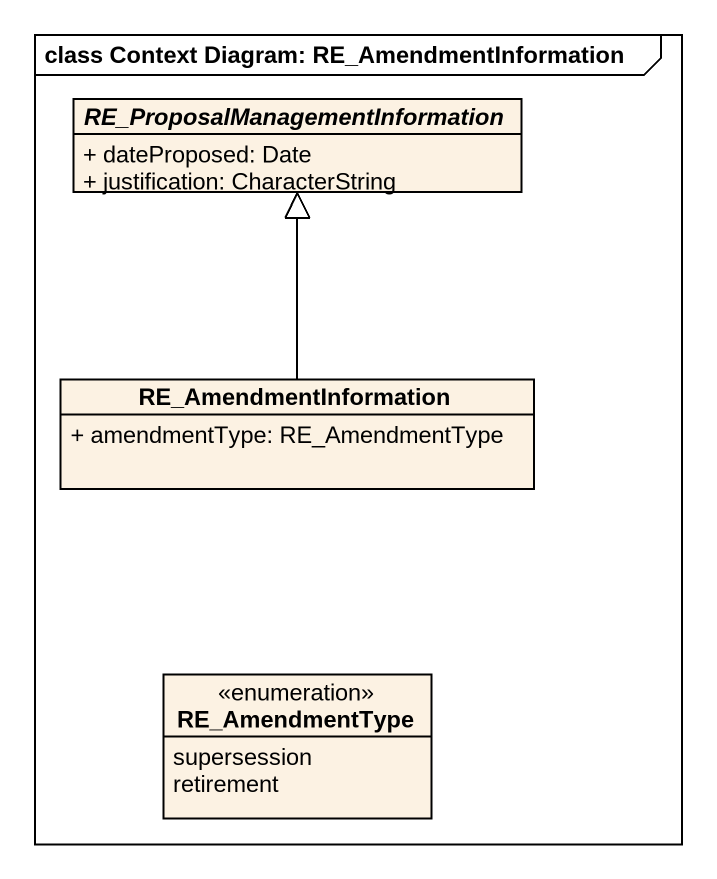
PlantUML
@startuml
mainframe class Context Diagram: RE_AmendmentInformation
hide circle
hide empty members
skinparam classAttributeIconSize 0
abstract class "RE_ProposalManagementInformation" as RE_ProposalManagementInforma {
  + dateProposed: Date
  + justification: CharacterString
}
class RE_AmendmentInformation {
  + amendmentType: RE_AmendmentType
}
enum RE_AmendmentType {
  supersession
  retirement
}
RE_AmendmentInformation -up-|> RE_ProposalManagementInforma
@enduml
